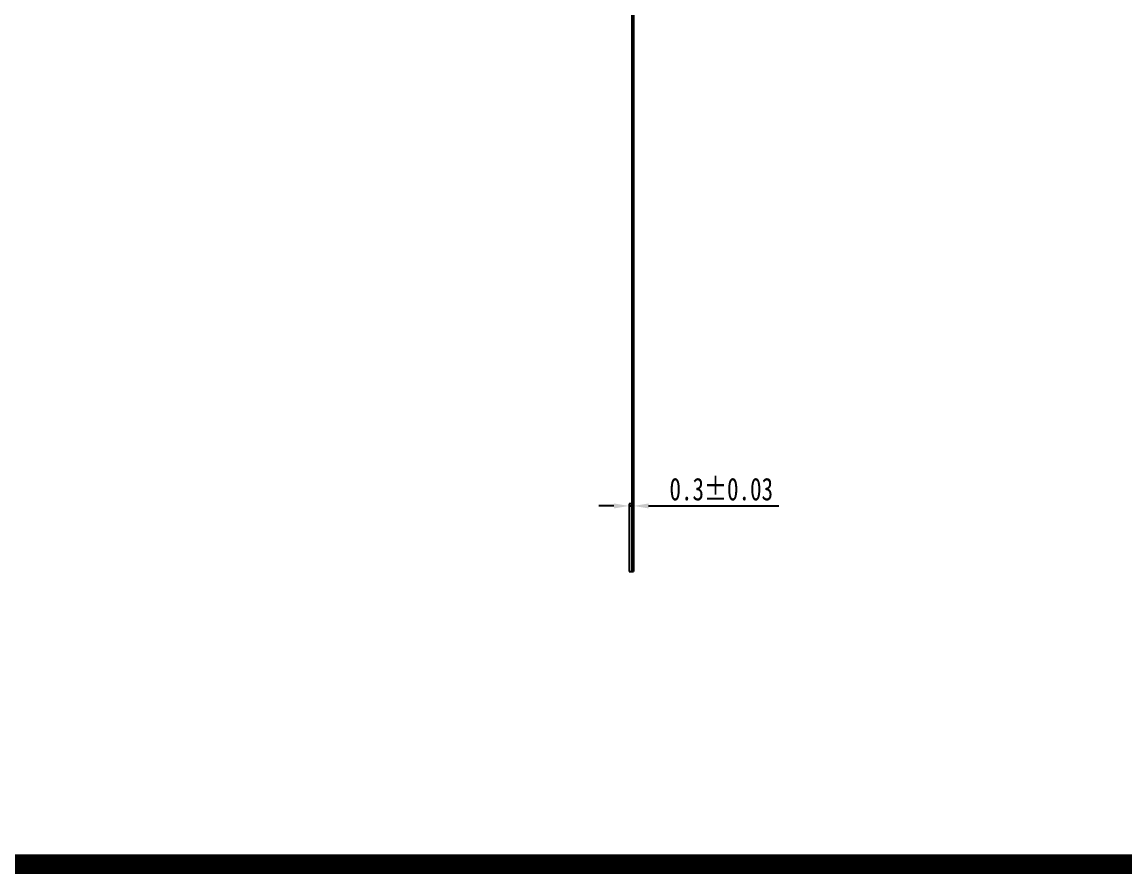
# Model space of a CAD drawing. Header units: millimetres. Extents: x 1 to 339, y 0 to 170.
# Drawn here: x 191.9 to 265.3, y -0.2 to 56.4 of the extents above; entities that cross this region are included whole.
import ezdxf

# ---------------------------------------------------------------- set-up
doc = ezdxf.new("R2010")
doc.units = ezdxf.units.MM
doc.layers.add('标注', color=3, linetype='Continuous')
doc.styles.add('宋体', font='SimSun.ttf', dxfattribs={"width": 0.75})
doc.dimstyles.new('ISO-25$0', dxfattribs={"dimscale": 0, "dimtxt": 1, "dimasz": 0.6, "dimexe": 0.5, "dimexo": 0.3, "dimgap": 0.2, "dimtad": 1, "dimrnd": 0.0005, "dimdsep": 46, "dimtxsty": '宋体', "dimcen": 2.5, "dimclrd": 3, "dimclre": 3, "dimclrt": 3, "dimazin": 0, "dimtfac": 1, "dimtmove": 0, "dimatfit": 3, "dimfxl": 1, "dimlwd": 9, "dimlwe": 9, "dimarcsym": 0})

# ---------------------------------------------------------------- blocks, each defined once
blk = doc.blocks.new('*D27')
at = {"layer": 'Defpoints', "color": 0, "transparency": 16777216}
for p in [(232.293, 24.372), (232.593, 24.372), (232.593, 24.236)]:
    blk.add_point(p, dxfattribs=at)
at = {"layer": '标注', "transparency": 16777216}
for p, q in [((231.293, 24.236), (230.293, 24.236)), ((232.293, 24.236), (232.593, 24.236)), ((233.593, 24.236), (242.257, 24.236)), ((232.293, 24.122), (232.293, 23.986)), ((232.593, 24.122), (232.593, 23.986))]:
    blk.add_line(p, q, dxfattribs=at)
for points in [[(231.293, 24.403), (231.293, 24.07), (232.293, 24.236)], [(233.593, 24.403), (233.593, 24.07), (232.593, 24.236)]]:
    blk.add_solid(points, dxfattribs=at)
at = {"layer": '标注', "transparency": 16777216, "insert": (238.425, 25.345), "char_height": 1.5, "attachment_point": 5, "style": '宋体'}
blk.add_mtext('0.3±0.03', dxfattribs=at)

msp = doc.modelspace()

# ---------------------------------------------------------------- linework, layer by layer
for p, q in [((232.473, 112.872), (232.473, 19.872)), ((232.593, 112.872), (232.593, 19.872)), ((232.293, 24.372), (232.293, 19.872)), ((232.473, 24.372), (232.293, 24.372)), ((232.293, 19.872), (232.593, 19.872))]:
    msp.add_line(p, q)
at = {"color": 0, "lineweight": 5, "const_width": 1.313}
msp.add_lwpolyline([(337.923, 0.435), (1.62, 0.435), (1.62, 169.191), (337.923, 169.191)], close=True, dxfattribs=at)

# ---------------------------------------------------------------- dimensions: what is measured, and where the dimension line sits
at = {"layer": '标注'}
dim = msp.add_linear_dim(base=(232.593, 24.236), p1=(232.293, 24.372), p2=(232.593, 24.372), dimstyle='ISO-25$0', override={"dimscale": 1, "dimtxt": 1.5, "dimasz": 1, "dimexe": 0.25, "dimexo": 0.25, "dimgap": 0.3, "dimcen": 1, "dimclrd": 256, "dimclre": 256, "dimclrt": 256, "dimtol": 1, "dimtp": 0.03, "dimtm": 0.03, "dimlwd": 65535, "dimlwe": 65535}, dxfattribs=at)
dim.commit()
dim.dimension.update_dxf_attribs({"geometry": '*D27', "text_midpoint": (238.425, 25.345)})

doc.saveas('drawing.dxf')
